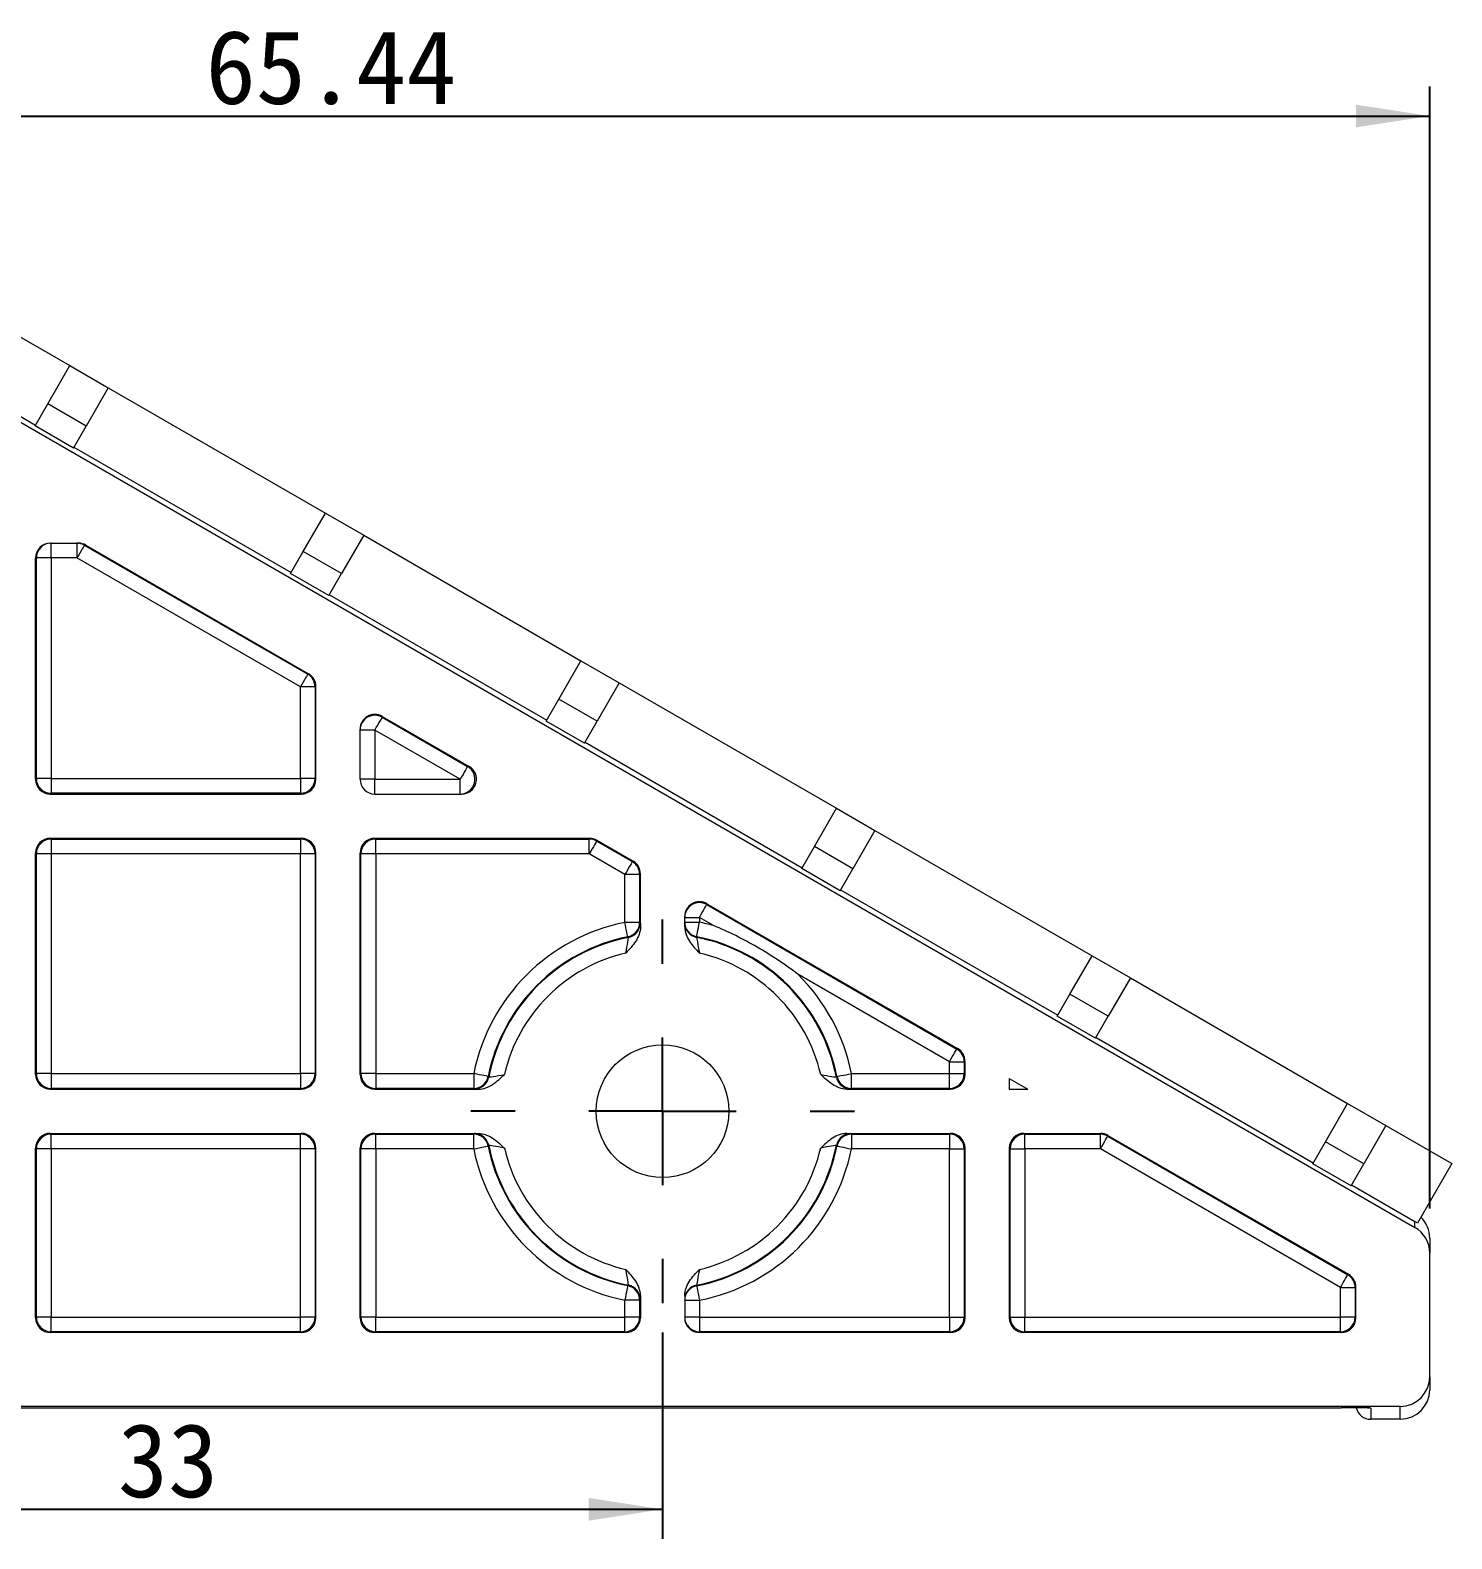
# Model space of a CAD drawing. Header units: millimetres. Extents: x 2 to 295, y 1 to 209.
# Drawn here: x 133.2 to 181.4, y 120.6 to 171.7 of the extents above; entities that cross this region are included whole.
import ezdxf

# ---------------------------------------------------------------- set-up
doc = ezdxf.new("R2010")
doc.units = ezdxf.units.MM
doc.layers.add('SLD-0', color=179, linetype='Continuous')
doc.styles.add('SLDTEXTSTYLE0', font='SIMSUN.TTC', dxfattribs={"width": 0.67})
doc.styles.add('SLDTEXTSTYLE15', font='SIMSUN.TTC')
doc.dimstyles.new('SLDDIMSTYLE0', dxfattribs={"dimtxt": 2.5, "dimasz": 3.5, "dimexe": 0, "dimexo": 0.0625, "dimtad": 2, "dimrnd": 1e-09, "dimzin": 12, "dimdsep": 46, "dimtxsty": 'SLDTEXTSTYLE0', "dimsah": 1, "dimcen": 0.09, "dimadec": 0, "dimazin": 3, "dimtfac": 1, "dimtofl": 0, "dimtmove": 0, "dimatfit": 3, "dimfxl": 0, "dimfrac": 2, "dimtolj": 1, "dimtzin": 12, "dimarcsym": 0})

# ---------------------------------------------------------------- blocks, each defined once
blk = doc.blocks.new('_D_2')
at = {"layer": 'SLD-0', "color": 5}
for p, q in [((115.176, 165.107), (115.176, 169.832)), ((180.612, 131.807), (180.612, 169.832)), ((115.176, 168.832), (180.612, 168.832))]:
    blk.add_line(p, q, dxfattribs=at)
for points in [[(115.176, 168.832), (117.676, 168.447), (117.676, 169.217)], [(180.612, 168.832), (178.112, 169.217), (178.112, 168.447)]]:
    blk.add_solid(points, dxfattribs=at)
at = {"layer": 'SLD-0', "color": 5, "insert": (139.125, 171.741), "char_height": 2.5, "attachment_point": 1, "style": 'SLDTEXTSTYLE15'}
blk.add_mtext('65.44', dxfattribs=at)
blk = doc.blocks.new('_D_3')
at = {"layer": 'SLD-0', "color": 5}
for p, q in [((121.612, 127.607), (121.612, 120.618)), ((154.612, 127.607), (154.612, 120.618)), ((121.612, 121.618), (154.612, 121.618))]:
    blk.add_line(p, q, dxfattribs=at)
for points in [[(121.612, 121.618), (124.112, 121.233), (124.112, 122.002)], [(154.612, 121.618), (152.112, 122.002), (152.112, 121.233)]]:
    blk.add_solid(points, dxfattribs=at)
at = {"layer": 'SLD-0', "color": 5, "insert": (136.151, 124.527), "char_height": 2.5, "attachment_point": 1, "style": 'SLDTEXTSTYLE15'}
blk.add_mtext('33', dxfattribs=at)
blk = doc.blocks.new('SW_CENTERMARKSYMBOL_1')
at = {"layer": 'SLD-0', "color": 0}
for p, q in [((0, 5), (0, 6.5)), ((0, 0), (0, 2.5)), ((-5, 0), (-6.5, 0)), ((0, 0), (-2.5, 0)), ((0, 0), (0, -2.5)), ((0, 0), (2.5, 0)), ((5, 0), (6.5, 0)), ((0, -5), (0, -6.5))]:
    blk.add_line(p, q, dxfattribs=at)

msp = doc.modelspace()

# ---------------------------------------------------------------- linework, layer by layer
at = {"color": 7, "linetype": 'Continuous', "lineweight": 15}
for p, q in [((121.562, 164.973), (180.112, 131.169)), ((128.248, 163.999), (134.527, 160.374)), ((127.085, 161.986), (133.364, 158.361)), ((133.777, 159.075), (134.527, 160.374)), ((134.527, 160.374), (135.826, 159.624)), ((135.826, 159.624), (135.076, 158.325)), ((135.826, 159.624), (143.187, 155.374)), ((133.347, 158.33), (133.777, 159.075)), ((135.076, 158.325), (133.777, 159.075)), ((134.646, 157.58), (133.347, 158.33)), ((134.646, 157.58), (135.076, 158.325)), ((134.663, 157.611), (142.024, 153.361)), ((142.437, 154.075), (143.187, 155.374)), ((143.187, 155.374), (144.486, 154.624)), ((144.486, 154.624), (143.736, 153.325)), ((144.486, 154.624), (151.847, 150.374)), ((133.862, 154.357), (134.816, 154.357)), ((133.889, 153.857), (133.889, 154.357)), ((134.764, 154.357), (134.764, 153.857)), ((135.066, 154.29), (135.014, 154.29)), ((135.014, 154.29), (142.586, 149.918)), ((135.066, 154.29), (142.612, 149.933)), ((142.007, 153.33), (142.437, 154.075)), ((143.736, 153.325), (142.437, 154.075)), ((133.362, 146.357), (133.362, 153.857)), ((133.389, 153.857), (133.362, 153.857)), ((133.389, 146.383), (133.389, 153.857)), ((133.889, 153.857), (133.389, 153.857)), ((134.764, 153.857), (133.889, 153.857)), ((133.889, 153.857), (133.889, 146.383)), ((142.336, 149.485), (134.764, 153.857)), ((143.306, 152.58), (142.007, 153.33)), ((143.306, 152.58), (143.736, 153.325)), ((143.323, 152.611), (150.685, 148.361)), ((151.097, 149.075), (151.847, 150.374)), ((151.847, 150.374), (153.146, 149.624)), ((142.586, 149.918), (142.612, 149.933)), ((142.336, 146.383), (142.336, 149.485)), ((142.836, 149.485), (142.336, 149.485)), ((142.862, 149.5), (142.836, 149.485)), ((142.836, 149.485), (142.836, 146.383)), ((142.862, 146.357), (142.862, 149.5)), ((153.146, 149.624), (152.396, 148.325)), ((153.146, 149.624), (160.508, 145.374)), ((150.667, 148.33), (151.097, 149.075)), ((152.396, 148.325), (151.097, 149.075)), ((145.112, 148.489), (148.056, 146.79)), ((145.112, 148.489), (145.112, 148.459)), ((145.112, 148.459), (148.004, 146.79)), ((151.966, 147.58), (150.667, 148.33)), ((151.966, 147.58), (152.396, 148.325)), ((144.362, 146.357), (144.362, 148.056)), ((144.862, 148.026), (144.362, 148.026)), ((144.862, 148.026), (144.862, 146.357)), ((147.754, 146.357), (144.862, 148.026)), ((151.984, 147.611), (159.345, 143.361)), ((148.004, 146.79), (148.056, 146.79)), ((133.362, 146.357), (133.389, 146.383)), ((133.889, 146.383), (133.389, 146.383)), ((133.889, 146.383), (133.889, 145.883)), ((133.889, 146.383), (142.336, 146.383)), ((142.336, 146.383), (142.336, 145.883)), ((142.836, 146.383), (142.336, 146.383)), ((142.836, 146.383), (142.862, 146.357)), ((144.862, 146.357), (144.362, 146.357)), ((144.862, 145.857), (144.862, 146.357)), ((144.862, 146.357), (147.754, 146.357)), ((147.754, 145.857), (147.754, 146.357)), ((133.889, 145.883), (133.862, 145.857)), ((133.862, 145.857), (142.362, 145.857)), ((142.336, 145.883), (133.889, 145.883)), ((142.362, 145.857), (142.336, 145.883)), ((144.862, 145.857), (147.806, 145.857)), ((159.758, 144.075), (160.508, 145.374)), ((160.508, 145.374), (161.807, 144.624)), ((133.862, 144.357), (142.362, 144.357)), ((133.862, 144.357), (133.889, 144.331)), ((133.889, 144.331), (142.336, 144.331)), ((133.889, 144.331), (133.889, 143.831)), ((142.336, 144.331), (142.362, 144.357)), ((142.336, 144.331), (142.336, 143.831)), ((144.862, 144.357), (152.136, 144.357)), ((144.862, 144.357), (144.889, 144.331)), ((144.889, 144.331), (152.129, 144.331)), ((144.889, 143.831), (144.889, 144.331)), ((152.129, 144.331), (152.136, 144.357)), ((152.129, 143.831), (152.129, 144.331)), ((152.386, 144.29), (152.379, 144.264)), ((152.379, 144.264), (153.586, 143.567)), ((152.386, 144.29), (153.612, 143.582)), ((161.807, 144.624), (161.057, 143.325)), ((161.807, 144.624), (169.168, 140.374)), ((133.362, 136.357), (133.362, 143.857)), ((133.389, 143.831), (133.362, 143.857)), ((133.389, 136.383), (133.389, 143.831)), ((133.889, 143.831), (133.389, 143.831)), ((133.889, 143.831), (133.889, 136.383)), ((142.336, 143.831), (133.889, 143.831)), ((142.836, 143.831), (142.336, 143.831)), ((142.336, 136.383), (142.336, 143.831)), ((142.862, 143.857), (142.836, 143.831)), ((142.836, 143.831), (142.836, 136.383)), ((142.862, 136.357), (142.862, 143.857)), ((144.362, 136.357), (144.362, 143.857)), ((144.389, 143.831), (144.362, 143.857)), ((144.389, 136.383), (144.389, 143.831)), ((144.889, 143.831), (144.389, 143.831)), ((144.889, 143.831), (144.889, 136.383)), ((152.129, 143.831), (144.889, 143.831)), ((153.336, 143.134), (152.129, 143.831)), ((159.327, 143.33), (159.758, 144.075)), ((161.057, 143.325), (159.758, 144.075)), ((153.586, 143.567), (153.612, 143.582)), ((153.862, 143.149), (153.836, 143.134)), ((153.862, 141.351), (153.862, 143.149)), ((160.627, 142.58), (159.327, 143.33)), ((160.627, 142.58), (161.057, 143.325)), ((153.336, 141.507), (153.336, 143.134)), ((153.836, 143.134), (153.336, 143.134)), ((153.836, 143.134), (153.836, 141.507)), ((156.112, 142.139), (164.612, 137.231)), ((156.112, 142.139), (156.112, 142.108)), ((160.644, 142.611), (168.005, 138.361)), ((155.362, 141.353), (155.362, 141.706)), ((155.362, 141.675), (155.862, 141.675)), ((155.862, 141.675), (155.862, 141.512)), ((156.338, 141.401), (155.862, 141.675)), ((156.112, 142.108), (164.586, 137.216)), ((153.836, 141.507), (153.336, 141.507)), ((153.836, 141.507), (153.858, 141.489)), ((155.362, 141.512), (155.862, 141.512)), ((168.418, 139.075), (169.168, 140.374)), ((169.168, 140.374), (170.467, 139.624)), ((164.336, 136.783), (159.2, 139.748)), ((170.467, 139.624), (169.717, 138.325)), ((170.467, 139.624), (177.828, 135.374)), ((167.988, 138.33), (168.418, 139.075)), ((169.717, 138.325), (168.418, 139.075)), ((169.287, 137.58), (167.988, 138.33)), ((169.287, 137.58), (169.717, 138.325)), ((169.304, 137.611), (176.665, 133.361)), ((164.586, 137.216), (164.612, 137.231)), ((164.336, 136.383), (164.336, 136.783)), ((164.336, 136.783), (164.836, 136.783)), ((164.862, 136.798), (164.836, 136.783)), ((164.836, 136.783), (164.836, 136.383)), ((164.862, 136.798), (164.862, 136.357)), ((133.362, 136.357), (133.389, 136.383)), ((133.889, 136.383), (133.389, 136.383)), ((133.889, 136.383), (133.889, 135.883)), ((133.889, 136.383), (142.336, 136.383)), ((142.336, 136.383), (142.336, 135.883)), ((142.836, 136.383), (142.336, 136.383)), ((142.836, 136.383), (142.862, 136.357)), ((144.362, 136.357), (144.389, 136.383)), ((144.889, 136.383), (144.389, 136.383)), ((144.889, 136.383), (148.212, 136.383)), ((144.889, 136.383), (144.889, 135.883)), ((148.212, 136.383), (148.212, 135.883)), ((161.013, 135.883), (161.013, 136.383)), ((161.013, 136.383), (164.336, 136.383)), ((164.336, 135.883), (164.336, 136.383)), ((164.336, 136.383), (164.836, 136.383)), ((164.836, 136.383), (164.862, 136.357)), ((166.362, 136.221), (166.362, 135.857)), ((166.362, 136.221), (166.993, 135.857)), ((133.889, 135.883), (133.862, 135.857)), ((133.862, 135.857), (142.362, 135.857)), ((142.336, 135.883), (133.889, 135.883)), ((142.362, 135.857), (142.336, 135.883)), ((144.889, 135.883), (144.862, 135.857)), ((144.862, 135.857), (148.368, 135.857)), ((148.212, 135.883), (144.889, 135.883)), ((148.23, 135.861), (148.212, 135.883)), ((160.856, 135.857), (164.362, 135.857)), ((161.013, 135.883), (160.995, 135.861)), ((164.336, 135.883), (161.013, 135.883)), ((164.362, 135.857), (164.336, 135.883)), ((166.362, 135.857), (166.993, 135.857)), ((177.078, 134.075), (177.828, 135.374)), ((177.828, 135.374), (179.127, 134.624)), ((179.127, 134.624), (178.377, 133.325)), ((179.127, 134.624), (181.362, 133.334)), ((133.862, 134.357), (142.362, 134.357)), ((133.862, 134.357), (133.889, 134.331)), ((133.889, 134.331), (142.336, 134.331)), ((133.889, 133.831), (133.889, 134.331)), ((142.336, 134.331), (142.362, 134.357)), ((142.336, 133.831), (142.336, 134.331)), ((144.862, 134.357), (148.368, 134.357)), ((144.862, 134.357), (144.889, 134.331)), ((144.889, 134.331), (148.212, 134.331)), ((144.889, 133.831), (144.889, 134.331)), ((148.212, 134.331), (148.23, 134.352)), ((148.212, 133.831), (148.212, 134.331)), ((160.856, 134.357), (164.362, 134.357)), ((160.995, 134.352), (161.013, 134.331)), ((161.013, 134.331), (164.336, 134.331)), ((161.013, 134.331), (161.013, 133.831)), ((164.336, 134.331), (164.362, 134.357)), ((164.336, 134.331), (164.336, 133.831)), ((166.862, 134.357), (169.457, 134.357)), ((166.862, 134.357), (166.889, 134.331)), ((166.889, 134.331), (169.45, 134.331)), ((166.889, 133.831), (166.889, 134.331)), ((169.45, 134.331), (169.457, 134.357)), ((169.45, 133.831), (169.45, 134.331)), ((169.707, 134.29), (169.7, 134.264)), ((169.7, 134.264), (177.836, 129.566)), ((169.707, 134.29), (177.862, 129.581)), ((176.648, 133.33), (177.078, 134.075)), ((178.377, 133.325), (177.078, 134.075)), ((133.362, 128.107), (133.362, 133.857)), ((133.389, 133.831), (133.362, 133.857)), ((133.389, 128.133), (133.389, 133.831)), ((133.889, 133.831), (133.389, 133.831)), ((133.889, 133.831), (133.889, 128.133)), ((142.336, 133.831), (133.889, 133.831)), ((142.836, 133.831), (142.336, 133.831)), ((142.336, 128.133), (142.336, 133.831)), ((142.862, 133.857), (142.836, 133.831)), ((142.836, 133.831), (142.836, 128.133)), ((142.862, 128.107), (142.862, 133.857)), ((144.362, 128.107), (144.362, 133.857)), ((144.389, 133.831), (144.362, 133.857)), ((144.389, 128.133), (144.389, 133.831)), ((144.889, 133.831), (144.389, 133.831)), ((144.889, 133.831), (144.889, 128.133)), ((148.212, 133.831), (144.889, 133.831)), ((164.336, 133.831), (161.013, 133.831)), ((164.336, 133.831), (164.836, 133.831)), ((164.336, 128.133), (164.336, 133.831)), ((164.862, 133.857), (164.836, 133.831)), ((164.836, 133.831), (164.836, 128.133)), ((164.862, 133.857), (164.862, 128.107)), ((166.362, 133.857), (166.362, 128.107)), ((166.389, 133.831), (166.362, 133.857)), ((166.389, 128.133), (166.389, 133.831)), ((166.389, 133.831), (166.889, 133.831)), ((166.889, 133.831), (166.889, 128.133)), ((169.45, 133.831), (166.889, 133.831)), ((177.586, 129.133), (169.45, 133.831)), ((177.947, 132.58), (176.648, 133.33)), ((177.947, 132.58), (178.377, 133.325)), ((181.362, 133.334), (180.197, 131.316)), ((177.964, 132.611), (180.112, 131.37)), ((180.112, 131.169), (180.112, 131.37)), ((180.612, 130.807), (180.612, 130.303)), ((180.612, 126.107), (180.612, 130.303)), ((177.836, 129.566), (177.862, 129.581)), ((153.862, 128.863), (153.862, 128.107)), ((155.362, 128.86), (155.362, 128.107)), ((177.586, 129.133), (178.086, 129.133)), ((177.586, 128.133), (177.586, 129.133)), ((178.112, 129.148), (178.086, 129.133)), ((178.086, 129.133), (178.086, 128.133)), ((178.112, 128.107), (178.112, 129.148)), ((153.836, 128.707), (153.336, 128.707)), ((153.336, 128.133), (153.336, 128.707)), ((153.858, 128.725), (153.836, 128.707)), ((153.836, 128.707), (153.836, 128.133)), ((155.362, 128.701), (155.862, 128.701)), ((155.862, 128.701), (155.862, 128.133)), ((133.362, 128.107), (133.389, 128.133)), ((133.889, 128.133), (133.389, 128.133)), ((133.889, 127.633), (133.889, 128.133)), ((133.889, 128.133), (142.336, 128.133)), ((142.336, 127.633), (142.336, 128.133)), ((142.836, 128.133), (142.336, 128.133)), ((142.836, 128.133), (142.862, 128.107)), ((144.362, 128.107), (144.389, 128.133)), ((144.889, 128.133), (144.389, 128.133)), ((144.889, 127.633), (144.889, 128.133)), ((144.889, 128.133), (153.336, 128.133)), ((153.836, 128.133), (153.336, 128.133)), ((153.336, 127.633), (153.336, 128.133)), ((153.836, 128.133), (153.862, 128.107)), ((155.862, 128.133), (155.362, 128.133)), ((155.862, 128.133), (155.862, 127.633)), ((155.862, 128.133), (164.336, 128.133)), ((164.336, 128.133), (164.336, 127.633)), ((164.336, 128.133), (164.836, 128.133)), ((164.836, 128.133), (164.862, 128.107)), ((166.362, 128.107), (166.389, 128.133)), ((166.389, 128.133), (166.889, 128.133)), ((166.889, 127.633), (166.889, 128.133)), ((166.889, 128.133), (177.586, 128.133)), ((177.586, 127.633), (177.586, 128.133)), ((178.086, 128.133), (177.586, 128.133)), ((178.086, 128.133), (178.112, 128.107)), ((133.889, 127.633), (133.862, 127.607)), ((142.362, 127.607), (133.862, 127.607)), ((142.336, 127.633), (133.889, 127.633)), ((142.362, 127.607), (142.336, 127.633)), ((144.889, 127.633), (144.862, 127.607)), ((153.362, 127.607), (144.862, 127.607)), ((153.336, 127.633), (144.889, 127.633)), ((153.362, 127.607), (153.336, 127.633)), ((155.862, 127.633), (155.862, 127.607)), ((164.336, 127.633), (155.862, 127.633)), ((164.362, 127.607), (155.862, 127.607)), ((164.362, 127.607), (164.336, 127.633)), ((166.889, 127.633), (166.862, 127.607)), ((177.612, 127.607), (166.862, 127.607)), ((177.586, 127.633), (166.889, 127.633)), ((177.612, 127.607), (177.586, 127.633)), ((180.612, 126.107), (180.612, 125.67)), ((179.612, 125.107), (117.612, 125.107)), ((117.612, 125.059), (177.612, 125.059)), ((178.612, 125.05), (178.612, 124.67)), ((179.612, 124.67), (179.612, 125.107)), ((179.612, 124.67), (178.612, 124.67))]:
    msp.add_line(p, q, dxfattribs=at)
at = {"color": 8, "linetype": 'Continuous', "lineweight": 15}
msp.add_line((178.612, 125.05), (178.527, 125.057), dxfattribs=at)
at = {"color": 7, "linetype": 'Continuous', "lineweight": 15, "flags": 128}
for points in [[(135.014, 154.29), (135.008, 154.281), (134.994, 154.256), (134.971, 154.215), (134.94, 154.162), (134.902, 154.096), (134.859, 154.022), (134.812, 153.941), (134.764, 153.857)], [(142.586, 149.918), (142.581, 149.909), (142.567, 149.884), (142.543, 149.843), (142.512, 149.789), (142.474, 149.724), (142.431, 149.649), (142.385, 149.569), (142.336, 149.485)], [(144.862, 148.026), (144.911, 148.11), (144.958, 148.191), (145.001, 148.266), (145.038, 148.331), (145.07, 148.385), (145.093, 148.425), (145.107, 148.45), (145.112, 148.459)], [(148.004, 146.79), (147.999, 146.781), (147.984, 146.756), (147.961, 146.715), (147.93, 146.662), (147.892, 146.596), (147.849, 146.522), (147.802, 146.441), (147.754, 146.357)], [(152.379, 144.264), (152.374, 144.255), (152.36, 144.229), (152.337, 144.189), (152.305, 144.135), (152.268, 144.07), (152.225, 143.995), (152.178, 143.915), (152.129, 143.831)], [(153.586, 143.567), (153.581, 143.558), (153.567, 143.533), (153.543, 143.493), (153.512, 143.439), (153.474, 143.373), (153.431, 143.299), (153.385, 143.218), (153.336, 143.134)], [(155.862, 141.675), (155.911, 141.759), (155.958, 141.84), (156.001, 141.915), (156.038, 141.98), (156.07, 142.034), (156.093, 142.074), (156.107, 142.099), (156.112, 142.108)], [(153.434, 141.017), (153.432, 141.027), (153.426, 141.055), (153.417, 141.101), (153.405, 141.162), (153.39, 141.236), (153.373, 141.32), (153.355, 141.412), (153.336, 141.507)], [(155.767, 141.021), (155.769, 141.032), (155.774, 141.06), (155.783, 141.106), (155.795, 141.167), (155.809, 141.241), (155.826, 141.325), (155.844, 141.417), (155.862, 141.512)], [(153.455, 140.998), (153.446, 141.006), (153.434, 141.017)], [(155.767, 141.021), (155.767, 141.017), (155.766, 140.999)], [(164.336, 136.783), (164.385, 136.867), (164.431, 136.948), (164.474, 137.022), (164.512, 137.088), (164.543, 137.142), (164.567, 137.182), (164.581, 137.207), (164.586, 137.216)], [(148.703, 136.285), (148.692, 136.287), (148.664, 136.293), (148.618, 136.302), (148.557, 136.314), (148.483, 136.329), (148.399, 136.346), (148.307, 136.364), (148.212, 136.383)], [(148.703, 136.285), (148.706, 136.281), (148.721, 136.265)], [(160.504, 136.265), (160.511, 136.273), (160.522, 136.285)], [(160.522, 136.285), (160.532, 136.287), (160.561, 136.293), (160.606, 136.302), (160.667, 136.314), (160.742, 136.329), (160.826, 136.346), (160.917, 136.364), (161.013, 136.383)], [(148.721, 133.949), (148.714, 133.941), (148.703, 133.928)], [(160.522, 133.928), (160.519, 133.932), (160.504, 133.949)], [(169.45, 133.831), (169.498, 133.915), (169.545, 133.995), (169.588, 134.07), (169.626, 134.135), (169.657, 134.189), (169.68, 134.229), (169.695, 134.255), (169.7, 134.264)], [(148.212, 133.831), (148.307, 133.849), (148.399, 133.868), (148.483, 133.885), (148.557, 133.899), (148.618, 133.912), (148.664, 133.921), (148.692, 133.926), (148.703, 133.928)], [(160.522, 133.928), (160.532, 133.926), (160.561, 133.921), (160.606, 133.912), (160.667, 133.899), (160.742, 133.885), (160.826, 133.868), (160.917, 133.849), (161.013, 133.831)], [(177.586, 129.133), (177.635, 129.217), (177.681, 129.298), (177.724, 129.372), (177.762, 129.438), (177.793, 129.492), (177.817, 129.532), (177.831, 129.557), (177.836, 129.566)], [(153.434, 129.197), (153.432, 129.187), (153.426, 129.158), (153.417, 129.113), (153.405, 129.052), (153.39, 128.978), (153.373, 128.893), (153.355, 128.802), (153.336, 128.707)], [(153.434, 129.197), (153.438, 129.201), (153.455, 129.215)], [(155.766, 129.214), (155.766, 129.205), (155.767, 129.192)], [(155.767, 129.192), (155.769, 129.182), (155.774, 129.153), (155.783, 129.108), (155.795, 129.047), (155.809, 128.973), (155.826, 128.888), (155.844, 128.797), (155.862, 128.701)]]:
    msp.add_lwpolyline(points, dxfattribs=at)
at = {"color": 7, "linetype": 'Continuous', "lineweight": 15}
msp.add_circle((154.612, 135.107), 2.25, dxfattribs=at)
for centre, radius, start, end in [((133.889, 153.857), 0.5, 90.0007, 180.0012), ((134.764, 153.857), 0.5, 59.9921, 89.9999), ((142.336, 149.485), 0.5, 0.0029, 59.9967), ((144.862, 148.026), 0.5, 60.0013, 179.9975), ((147.754, 146.357), 0.5, 270.0088, 59.9919), ((133.889, 146.383), 0.5, 180.0052, 269.9948), ((142.336, 146.383), 0.5, 270.0052, 359.9948), ((144.862, 146.357), 0.5, 180, 270), ((133.889, 143.83), 0.5, 90.005, 179.9948), ((142.336, 143.83), 0.5, 0.0052, 89.995), ((144.889, 143.83), 0.5, 90.005, 179.9948), ((152.129, 143.83), 0.5, 60.0011, 89.9989), ((153.336, 143.134), 0.5, 0.0026, 59.9972), ((155.862, 141.675), 0.5, 60.0013, 179.9975), ((154.612, 135.107), 6.526, 101.2769, 168.7231), ((153.336, 141.507), 0.5, 281.2811, 359.9959), ((153.358, 141.489), 0.5, 281.1232, 314.1102), ((155.862, 141.512), 0.5, 180.001, 258.959), ((155.862, 141.49), 0.5, 180.0011, 258.9218), ((154.612, 135.107), 6.526, 74.6666, 78.9576), ((154.612, 135.107), 6.026, 101.2769, 168.7231), ((154.612, 135.107), 6.004, 101.1187, 168.8813), ((154.612, 135.107), 6.004, 11.1187, 78.9199), ((154.612, 135.107), 6.026, 11.2769, 78.9576), ((154.612, 135.107), 5.504, 103.0796, 166.9204), ((154.612, 135.107), 5.504, 13.0796, 76.874), ((154.612, 135.107), 6.526, 11.2769, 45.3334), ((164.336, 136.783), 0.5, 0.0026, 59.9975), ((133.889, 136.383), 0.5, 180.0051, 269.9951), ((142.336, 136.383), 0.5, 270.0049, 359.9949), ((144.889, 136.383), 0.5, 180.0051, 269.9951), ((148.212, 136.383), 0.5, 270.0041, 348.7188), ((148.23, 136.361), 0.5, 306.7708, 348.8783), ((160.995, 136.361), 0.5, 191.1228, 224.1108), ((161.013, 136.383), 0.5, 191.2809, 269.996), ((164.336, 136.383), 0.5, 270.0052, 359.9948), ((133.889, 133.83), 0.5, 90.005, 179.9949), ((142.336, 133.83), 0.5, 0.0051, 89.995), ((144.889, 133.83), 0.5, 90.005, 179.9949), ((148.212, 133.83), 0.5, 11.2814, 89.9957), ((148.23, 133.852), 0.5, 11.1225, 44.1113), ((154.612, 135.107), 6.004, 191.1187, 258.8813), ((154.612, 135.107), 6.004, 281.0801, 348.8813), ((160.995, 133.852), 0.5, 126.7707, 168.8783), ((161.013, 133.83), 0.5, 90.0041, 168.7189), ((164.336, 133.83), 0.5, 0.0052, 89.9947), ((166.889, 133.83), 0.5, 90.0052, 179.9947), ((169.45, 133.83), 0.5, 60.0009, 89.9989), ((154.612, 135.107), 6.526, 191.2769, 258.7231), ((154.612, 135.107), 6.026, 191.2769, 258.7231), ((154.612, 135.107), 5.504, 193.0796, 256.9204), ((154.612, 135.107), 6.026, 281.0424, 348.7231), ((154.612, 135.107), 5.504, 283.126, 346.9204), ((154.612, 135.107), 6.526, 281.0424, 348.7231), ((177.586, 129.133), 0.5, 0.0025, 59.9974), ((153.336, 128.706), 0.5, 0.004, 78.719), ((153.358, 128.725), 0.5, 36.7703, 78.879), ((155.862, 128.724), 0.5, 101.0785, 179.9988), ((155.862, 128.701), 0.5, 101.0409, 179.999), ((133.889, 128.133), 0.5, 180.0051, 269.9951), ((142.336, 128.133), 0.5, 270.0049, 359.9949), ((144.889, 128.133), 0.5, 180.0051, 269.9951), ((153.336, 128.133), 0.5, 270.0049, 359.9949), ((155.862, 128.133), 0.5, 180.0014, 270.0009), ((164.336, 128.133), 0.5, 270.0052, 359.9948), ((166.889, 128.133), 0.5, 180.0053, 269.9949), ((177.586, 128.133), 0.5, 270.0051, 359.9949)]:
    msp.add_arc(centre, radius, start, end, dxfattribs=at)
at = {"color": 8, "linetype": 'Continuous', "lineweight": 15}
for centre, start, end in [((153.358, 141.489), 314.1119, 359.9954), ((160.995, 136.361), 224.1116, 269.9957), ((148.23, 136.361), 270.0039, 306.7725), ((148.23, 133.852), 44.1111, 89.9957), ((160.995, 133.852), 90.0038, 126.7727), ((153.358, 128.724), 0.0048, 36.772)]:
    msp.add_arc(centre, 0.5, start, end, dxfattribs=at)
at = {"color": 7, "linetype": 'Continuous', "lineweight": 15}
for centre, major_axis, ratio, start_param, end_param in [((133.862, 153.857), (0.5, 0), 0.999962, 1.570796, 3.141593), ((134.816, 153.857), (-0.5, 0), 0.999848, 4.188724, 4.712389), ((142.362, 149.5), (-0.433, -0.25), 0.999949, 2.618016, 3.665169), ((144.862, 148.056), (0, -0.5), 0.999949, 2.618016, 4.712389), ((147.806, 146.357), (0.5, 0), 0.999848, 4.712389, 7.330317), ((133.862, 146.357), (0.354, 0.354), 0.999924, 2.356233, 3.926953), ((142.362, 146.357), (-0.354, 0.354), 0.999924, 2.356233, 3.926953), ((133.862, 143.857), (0.354, -0.354), 0.999924, 2.356233, 3.926953), ((142.362, 143.857), (-0.354, -0.354), 0.999924, 2.356233, 3.926953), ((144.862, 143.857), (0.354, -0.354), 0.999924, 2.356233, 3.926953), ((152.136, 143.857), (-0.129, -0.483), 0.999959, 2.879803, 3.403382), ((153.362, 143.149), (-0.433, -0.25), 0.999949, 2.618016, 3.665169), ((155.862, 141.706), (0, -0.5), 0.999949, 2.618016, 4.712389), ((164.362, 136.798), (0.433, 0.25), 0.999949, 5.759609, 6.806762), ((133.862, 136.357), (0.354, 0.354), 0.999924, 2.356233, 3.926953), ((142.362, 136.357), (-0.354, 0.354), 0.999924, 2.356233, 3.926953), ((144.862, 136.357), (0.354, 0.354), 0.999924, 2.356233, 3.926953), ((164.362, 136.357), (0.354, -0.354), 0.999924, 5.497825, 7.068545), ((133.862, 133.857), (0.354, -0.354), 0.999924, 2.356233, 3.926953), ((142.362, 133.857), (-0.354, -0.354), 0.999924, 2.356233, 3.926953), ((144.862, 133.857), (0.354, -0.354), 0.999924, 2.356233, 3.926953), ((164.362, 133.857), (0.354, 0.354), 0.999924, 5.497825, 7.068545), ((166.862, 133.857), (-0.354, 0.354), 0.999924, 5.497825, 7.068545), ((169.457, 133.857), (-0.129, -0.483), 0.999959, 2.879803, 3.403382), ((179.612, 130.807), (0, -1), 0.999949, 1.570796, 2.363331), ((179.612, 130.504), (0, -1), 0.999949, 2.517055, 2.618016), ((179.612, 130.303), (0, -1), 0.999949, 1.570796, 2.618016), ((177.612, 129.148), (0.433, 0.25), 0.999949, 5.759609, 6.806762), ((133.862, 128.107), (0.354, 0.354), 0.999924, 2.356233, 3.926953), ((142.362, 128.107), (-0.354, 0.354), 0.999924, 2.356233, 3.926953), ((144.862, 128.107), (0.354, 0.354), 0.999924, 2.356233, 3.926953), ((153.362, 128.107), (-0.354, 0.354), 0.999924, 2.356233, 3.926953), ((155.862, 128.107), (0, -0.5), 0.999962, 4.712389, 6.283185), ((164.362, 128.107), (-0.354, 0.354), 0.999924, 2.356233, 3.926953), ((166.862, 128.107), (0.354, 0.354), 0.999924, 2.356233, 3.926953), ((177.612, 128.107), (0.354, -0.354), 0.999924, 5.497825, 7.068545), ((179.612, 126.107), (0, 1), 0.999962, 3.141593, 4.712389), ((179.612, 125.67), (0, 1), 0.999962, 3.141593, 4.712389), ((177.612, 125.05), (1, 0), 0.008727, 0.436052, 1.570796), ((178.612, 125.17), (0, 0.5), 0.999962, 1.798491, 3.141593)]:
    msp.add_ellipse(centre, major_axis=major_axis, ratio=ratio, start_param=start_param, end_param=end_param, dxfattribs=at)
at = {"color": 8, "linetype": 'Continuous', "lineweight": 15}
msp.add_ellipse((177.612, 125.05), major_axis=(1, 0), ratio=0.008727, start_param=0, end_param=0.436052, dxfattribs=at)
at = {"color": 7, "linetype": 'Continuous', "lineweight": 15}
for points, knots in [([(153.862, 141.351), (153.862, 141.176), (153.795, 141.01), (153.607, 140.721), (153.486, 140.593), (153.367, 140.468)], [0, 0, 0, 0, 0.5, 0.5, 1, 1, 1, 1]), ([(155.362, 141.353), (155.362, 141.177), (155.431, 141.011), (155.621, 140.721), (155.743, 140.593), (155.862, 140.467)], [0, 0, 0, 0, 0.5, 0.5, 1, 1, 1, 1]), ([(159.2, 139.748), (158.76, 140.083), (158.299, 140.392), (157.343, 140.943), (156.848, 141.187), (156.338, 141.401)], [0, 0, 0, 0, 0.5, 0.5, 1, 1, 1, 1]), ([(153.367, 140.468), (153.395, 140.602), (153.418, 140.736), (153.449, 140.935), (153.457, 140.998), (153.455, 140.998)], [0, 0, 0, 0, 0.5, 0.5, 1, 1, 1, 1]), ([(155.766, 140.999), (155.767, 140.998), (155.776, 140.935), (155.81, 140.735), (155.834, 140.601), (155.862, 140.467)], [0, 0, 0, 0, 0.5, 0.5, 1, 1, 1, 1]), ([(148.368, 135.857), (148.544, 135.857), (148.709, 135.924), (148.999, 136.112), (149.126, 136.234), (149.251, 136.352)], [0, 0, 0, 0, 0.5, 0.5, 1, 1, 1, 1]), ([(148.721, 136.265), (148.722, 136.263), (148.784, 136.27), (148.983, 136.301), (149.117, 136.324), (149.251, 136.352)], [0, 0, 0, 0, 0.5, 0.5, 1, 1, 1, 1]), ([(159.974, 136.352), (160.108, 136.324), (160.242, 136.301), (160.441, 136.27), (160.503, 136.263), (160.504, 136.265)], [0, 0, 0, 0, 0.5, 0.5, 1, 1, 1, 1]), ([(160.856, 135.857), (160.681, 135.857), (160.516, 135.924), (160.226, 136.112), (160.099, 136.234), (159.974, 136.352)], [0, 0, 0, 0, 0.5, 0.5, 1, 1, 1, 1]), ([(148.368, 134.357), (148.544, 134.357), (148.709, 134.289), (148.999, 134.101), (149.126, 133.98), (149.251, 133.861)], [0, 0, 0, 0, 0.5, 0.5, 1, 1, 1, 1]), ([(149.251, 133.861), (149.117, 133.889), (148.983, 133.913), (148.784, 133.943), (148.722, 133.951), (148.721, 133.949)], [0, 0, 0, 0, 0.5, 0.5, 1, 1, 1, 1]), ([(160.856, 134.357), (160.681, 134.357), (160.516, 134.289), (160.226, 134.101), (160.099, 133.98), (159.974, 133.861)], [0, 0, 0, 0, 0.5, 0.5, 1, 1, 1, 1]), ([(160.504, 133.949), (160.503, 133.951), (160.441, 133.943), (160.242, 133.913), (160.108, 133.889), (159.974, 133.861)], [0, 0, 0, 0, 0.5, 0.5, 1, 1, 1, 1]), ([(153.455, 129.215), (153.457, 129.216), (153.449, 129.279), (153.418, 129.478), (153.395, 129.612), (153.367, 129.745)], [0, 0, 0, 0, 0.5, 0.5, 1, 1, 1, 1]), ([(153.862, 128.863), (153.862, 129.038), (153.795, 129.204), (153.607, 129.493), (153.486, 129.62), (153.367, 129.745)], [0, 0, 0, 0, 0.5, 0.5, 1, 1, 1, 1]), ([(155.362, 128.86), (155.362, 129.036), (155.431, 129.203), (155.621, 129.493), (155.743, 129.621), (155.862, 129.746)], [0, 0, 0, 0, 0.5, 0.5, 1, 1, 1, 1]), ([(155.862, 129.746), (155.834, 129.612), (155.81, 129.478), (155.776, 129.279), (155.767, 129.216), (155.766, 129.214)], [0, 0, 0, 0, 0.5, 0.5, 1, 1, 1, 1]), ([(178.501, 125.054), (178.521, 125.053), (178.562, 125.053), (178.568, 125.052), (178.571, 125.052)], [0, 0, 0, 0, 0.498641, 1, 1, 1, 1])]:
    msp.add_open_spline(points, degree=3, knots=knots, dxfattribs=at)
for points in [[(153.858, 141.489), (153.86, 141.488), (153.861, 141.44), (153.862, 141.351)], [(148.368, 135.857), (148.279, 135.858), (148.231, 135.86), (148.23, 135.861)], [(160.995, 135.861), (160.993, 135.86), (160.946, 135.858), (160.856, 135.857)], [(148.23, 134.352), (148.231, 134.354), (148.279, 134.355), (148.368, 134.357)], [(160.856, 134.357), (160.946, 134.355), (160.993, 134.354), (160.995, 134.352)], [(153.862, 128.863), (153.861, 128.774), (153.86, 128.726), (153.858, 128.725)]]:
    msp.add_open_spline(points, degree=3, dxfattribs=at)

# ---------------------------------------------------------------- block references
at = {"layer": 'SLD-0', "color": 1}
msp.add_blockref('SW_CENTERMARKSYMBOL_1', (154.612, 135.107), dxfattribs=at)

# ---------------------------------------------------------------- dimensions: what is measured, and where the dimension line sits
at = {"layer": 'SLD-0', "color": 5}
for base, p1, p2, picture, middle in [((180.612, 168.832), (115.176, 164.107), (180.612, 130.807), '_D_2', (141.555, 168.832)), ((154.612, 121.618), (121.612, 128.607), (154.612, 128.607), '_D_3', (137.124, 121.618))]:
    dim = msp.add_linear_dim(base=base, p1=p1, p2=p2, dimstyle='SLDDIMSTYLE0', dxfattribs=at)
    dim.commit()
    dim.dimension.update_dxf_attribs({"geometry": picture, "text_midpoint": middle, "dimtype": 160})

doc.saveas('drawing.dxf')
